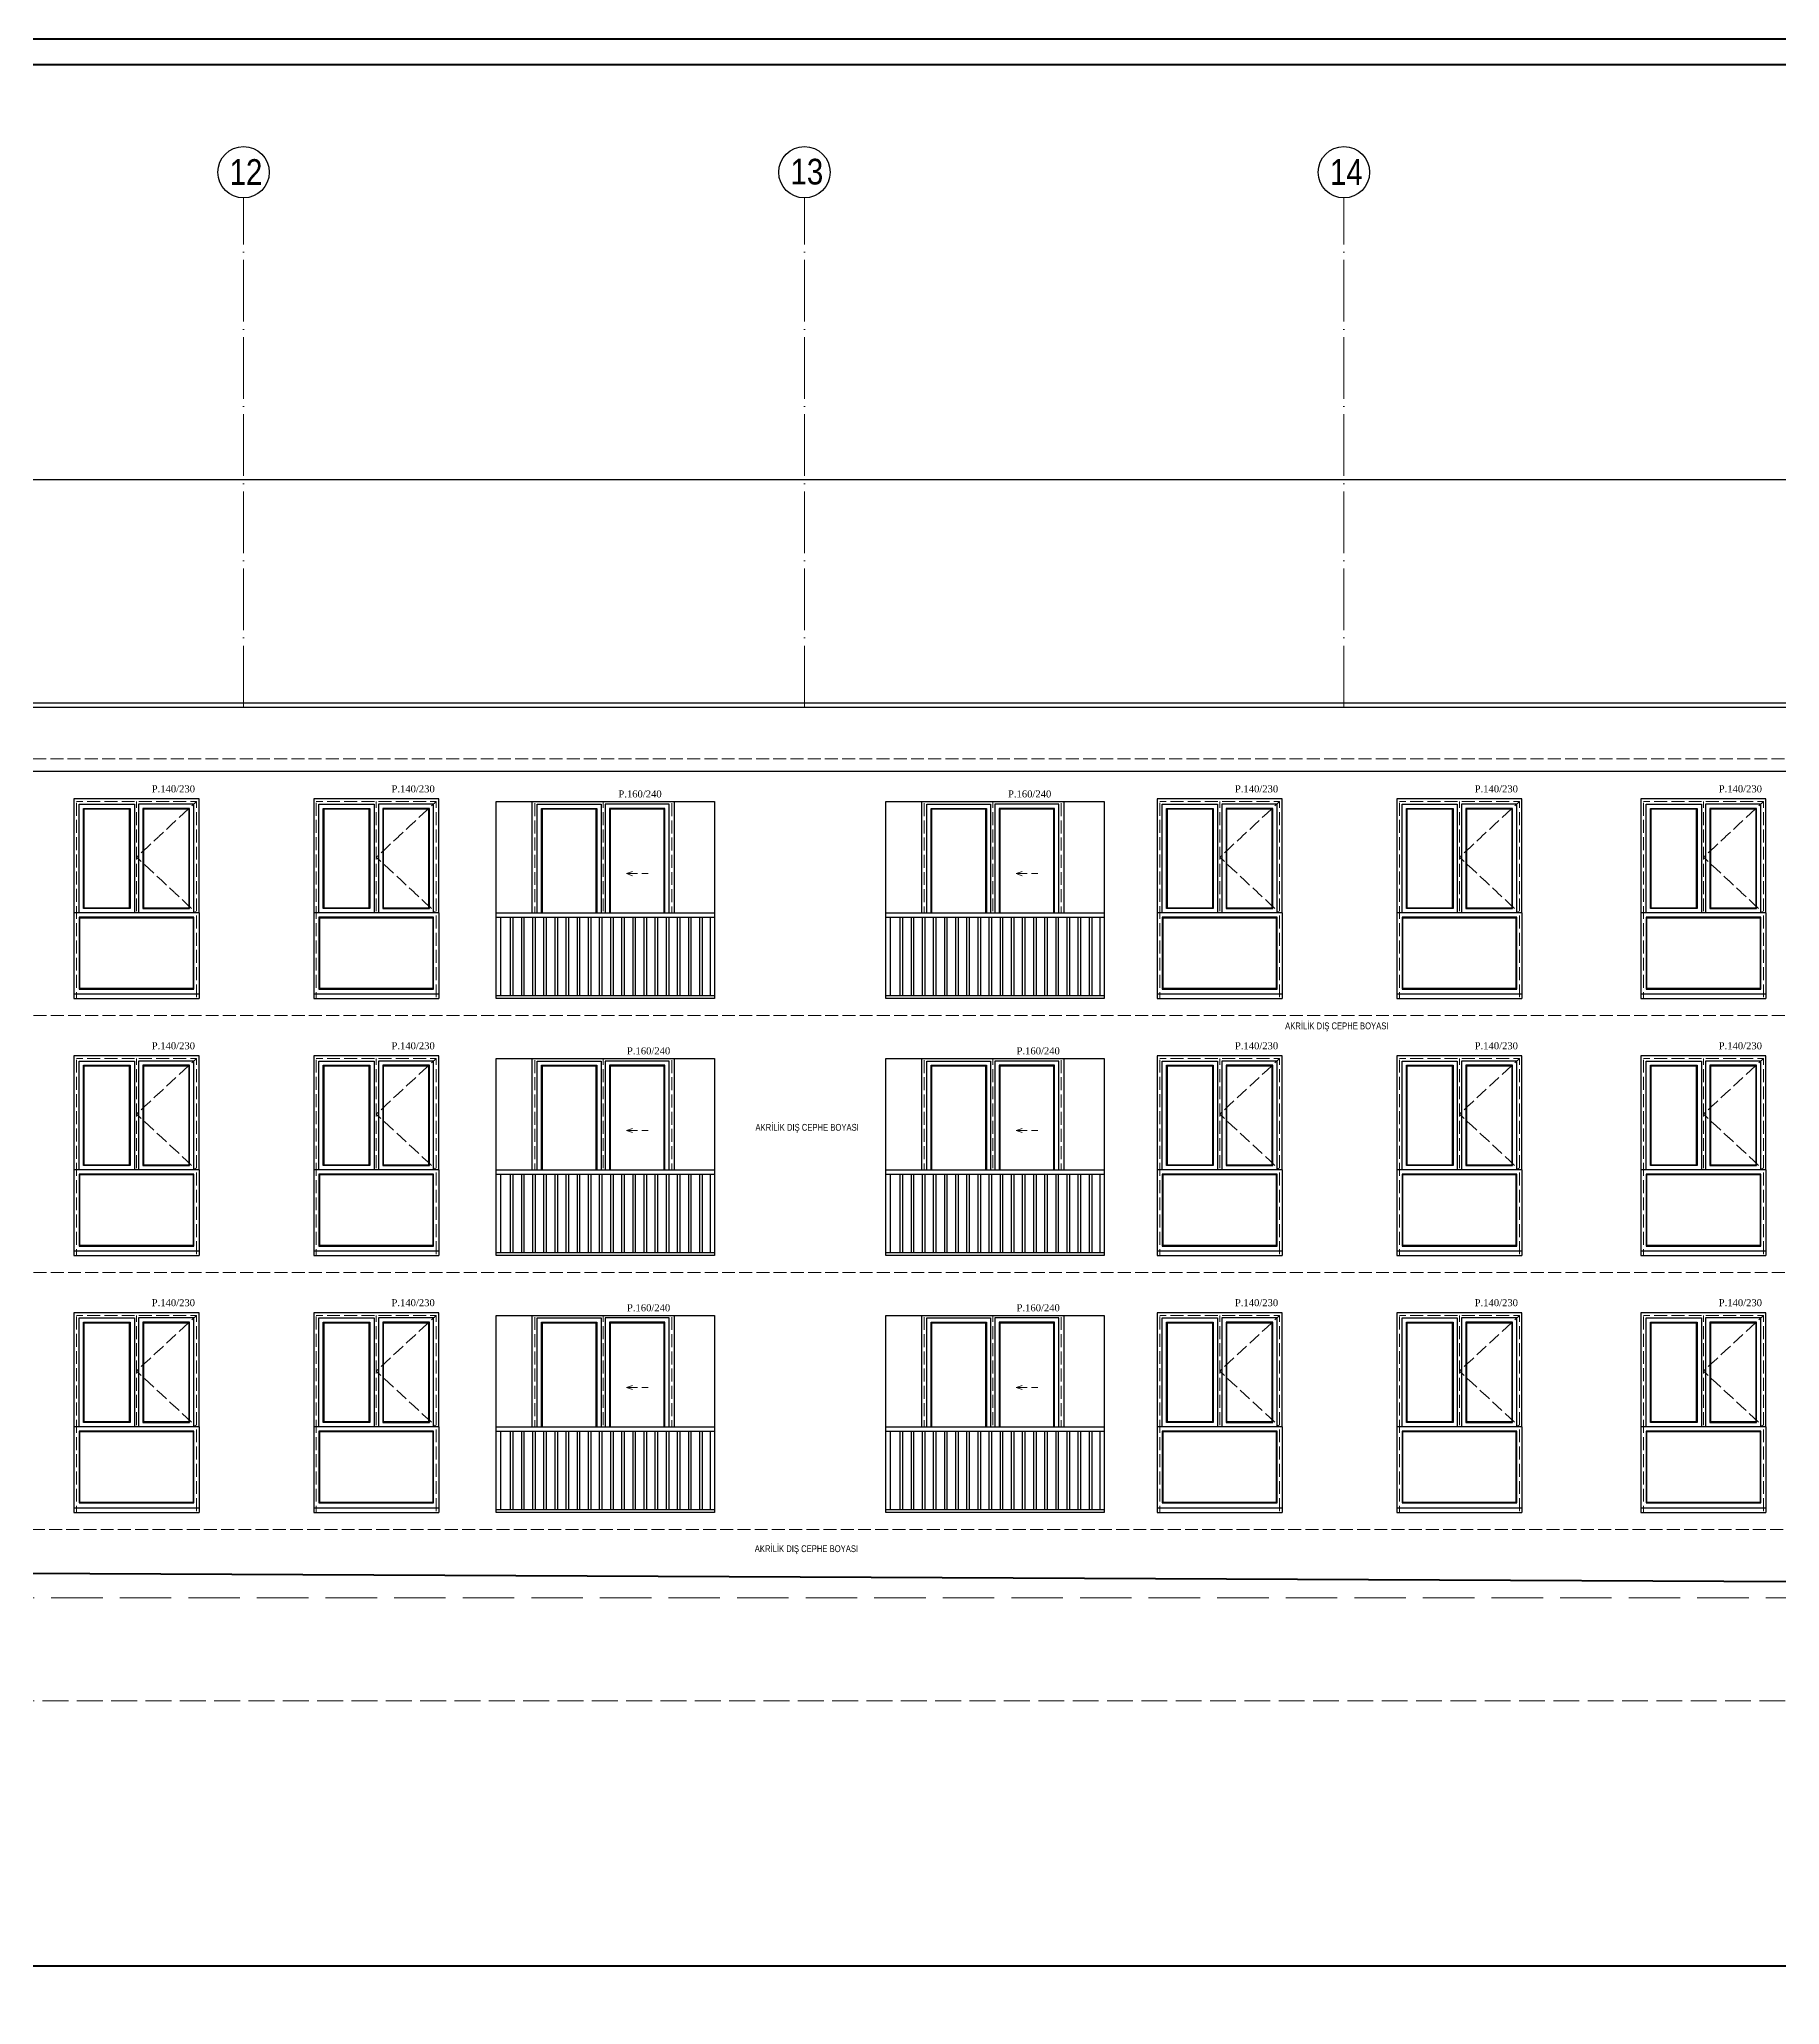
# Model space of a CAD drawing. Header units: millimetres. Extents: x 11587 to 81192, y -36083 to -25300.
# Drawn here: x 70847 to 72879, y -33878 to -31583 of the extents above; entities that cross this region are included whole.
import ezdxf

# ---------------------------------------------------------------- set-up
doc = ezdxf.new("R2010")
doc.units = ezdxf.units.MM
doc.linetypes.add('AKS', pattern=[30, 24, -3, 0, -3])
doc.linetypes.add('IZDUSUM1', pattern=[20, 7.5, -5, 7.5, 0])
for name, color, linetype, lineweight in [('rtm-aks balon', 20, 'Continuous', 25), ('rtm-aks balon yazı', 7, 'Continuous', 20), ('rtm-aks yeni', 7, 'AKS', 20), ('rtm-antet-02', 140, 'Continuous', 40), ('rtm-cephe-03', 241, 'Continuous', 30), ('rtm-cephe-04', 33, 'Continuous', 25), ('rtm-izdusum-üst ince', 8, 'IZDUSUM1', 5), ('rtm-izdusum-üst kalın', 211, 'IZDUSUM1', 15), ('rtm-kesit katmanı-05', 153, 'Continuous', 20), ('rtm-mhl-yazı-malzeme', 253, 'Continuous', 13), ('rtm-tas_betonarme', 50, 'Continuous', 40)]:
    doc.layers.add(name, color=color, linetype=linetype, lineweight=lineweight)
doc.styles.add('AKSYAZI', font='ARIALN.TTF')
doc.styles.get("Standard").update_dxf_attribs({"font": 'arial.ttf'})
doc.styles.add('VAZ-OLCU', font='times.ttf', dxfattribs={"height": 60})

msp = doc.modelspace()

# ---------------------------------------------------------------- linework, layer by layer
at = {"layer": 'rtm-aks balon'}
for centre in [(71085.29, -31738.07), (71740.29, -31738.07), (72370.29, -31738.07)]:
    msp.add_circle(centre, 30, dxfattribs=at)
at = {"layer": 'rtm-aks yeni', "ltscale": 3}
for p, q in [((71085.29, -32362.99), (71085.29, -31768.07)), ((71740.29, -32362.99), (71740.29, -31768.07)), ((72370.29, -32362.99), (72370.29, -31768.07))]:
    msp.add_line(p, q, dxfattribs=at)
at = {"layer": 'rtm-antet-02'}
for points in [[(68391.61, -31582.89), (68391.61, -36082.89), (81191.61, -36082.89), (81191.61, -31582.89), (68391.61, -31582.89)], [(81161.61, -33832.89), (68421.61, -33832.89)]]:
    msp.add_lwpolyline(points, dxfattribs=at)
msp.add_lwpolyline([(68421.61, -31612.89), (68421.61, -36052.89), (81161.61, -36052.89), (81161.61, -31612.89)], close=True, dxfattribs=at)
at = {"layer": 'rtm-cephe-03'}
for points in [[(68973.06, -32357.99), (69625.29, -32097.1), (75670.29, -32097.1)], [(76500.29, -32357.99), (68795.29, -32357.99)], [(76500.29, -32362.99), (68795.29, -32362.99)], [(76495.29, -32437.99), (68800.29, -32437.99)]]:
    msp.add_lwpolyline(points, dxfattribs=at)
for points in [[(71380.29, -32472.99), (71635.29, -32472.99), (71635.29, -32702.99), (71380.29, -32702.99)], [(71835.29, -32472.99), (72090.29, -32472.99), (72090.29, -32702.99), (71835.29, -32702.99)], [(71380.29, -32772.99), (71635.29, -32772.99), (71635.29, -33002.99), (71380.29, -33002.99)], [(71835.29, -32772.99), (72090.29, -32772.99), (72090.29, -33002.99), (71835.29, -33002.99)], [(71380.29, -33072.99), (71635.29, -33072.99), (71635.29, -33302.99), (71380.29, -33302.99)], [(71835.29, -33072.99), (72090.29, -33072.99), (72090.29, -33302.99), (71835.29, -33302.99)]]:
    msp.add_lwpolyline(points, close=True, dxfattribs=at)
at = {"layer": 'rtm-cephe-04'}
for p, q in [((71033.29, -32697.99), (70887.29, -32697.99)), ((70887.29, -32697.99), (70887.29, -32702.99)), ((70887.29, -32702.99), (71033.29, -32702.99)), ((71033.29, -32697.99), (71033.29, -32702.99)), ((71313.29, -32697.99), (71167.29, -32697.99)), ((71167.29, -32697.99), (71167.29, -32702.99)), ((71167.29, -32702.99), (71313.29, -32702.99)), ((71313.29, -32697.99), (71313.29, -32702.99)), ((72298.29, -32697.99), (72152.29, -32697.99)), ((72152.29, -32697.99), (72152.29, -32702.99)), ((72152.29, -32702.99), (72298.29, -32702.99)), ((72298.29, -32697.99), (72298.29, -32702.99)), ((72578.29, -32697.99), (72432.29, -32697.99)), ((72432.29, -32697.99), (72432.29, -32702.99)), ((72432.29, -32702.99), (72578.29, -32702.99)), ((72578.29, -32697.99), (72578.29, -32702.99)), ((72863.29, -32697.99), (72717.29, -32697.99)), ((72717.29, -32697.99), (72717.29, -32702.99)), ((72717.29, -32702.99), (72863.29, -32702.99)), ((72863.29, -32697.99), (72863.29, -32702.99)), ((71033.29, -32997.99), (70887.29, -32997.99)), ((70887.29, -32997.99), (70887.29, -33002.99)), ((71033.29, -32997.99), (71033.29, -33002.99)), ((71313.29, -32997.99), (71167.29, -32997.99)), ((71167.29, -32997.99), (71167.29, -33002.99)), ((71313.29, -32997.99), (71313.29, -33002.99)), ((72298.29, -32997.99), (72152.29, -32997.99)), ((72152.29, -32997.99), (72152.29, -33002.99)), ((72298.29, -32997.99), (72298.29, -33002.99)), ((72578.29, -32997.99), (72432.29, -32997.99)), ((72432.29, -32997.99), (72432.29, -33002.99)), ((72578.29, -32997.99), (72578.29, -33002.99)), ((72863.29, -32997.99), (72717.29, -32997.99)), ((72717.29, -32997.99), (72717.29, -33002.99)), ((72863.29, -32997.99), (72863.29, -33002.99)), ((70887.29, -33002.99), (71033.29, -33002.99)), ((71167.29, -33002.99), (71313.29, -33002.99)), ((72152.29, -33002.99), (72298.29, -33002.99)), ((72432.29, -33002.99), (72578.29, -33002.99)), ((72717.29, -33002.99), (72863.29, -33002.99)), ((71033.29, -33297.99), (70887.29, -33297.99)), ((70887.29, -33297.99), (70887.29, -33302.99)), ((71033.29, -33297.99), (71033.29, -33302.99)), ((71313.29, -33297.99), (71167.29, -33297.99)), ((71167.29, -33297.99), (71167.29, -33302.99)), ((71313.29, -33297.99), (71313.29, -33302.99)), ((72298.29, -33297.99), (72152.29, -33297.99)), ((72152.29, -33297.99), (72152.29, -33302.99)), ((72298.29, -33297.99), (72298.29, -33302.99)), ((72578.29, -33297.99), (72432.29, -33297.99)), ((72432.29, -33297.99), (72432.29, -33302.99)), ((72578.29, -33297.99), (72578.29, -33302.99)), ((72863.29, -33297.99), (72717.29, -33297.99)), ((72717.29, -33297.99), (72717.29, -33302.99)), ((72863.29, -33297.99), (72863.29, -33302.99)), ((70887.29, -33302.99), (71033.29, -33302.99)), ((71167.29, -33302.99), (71313.29, -33302.99)), ((72152.29, -33302.99), (72298.29, -33302.99)), ((72432.29, -33302.99), (72578.29, -33302.99)), ((72717.29, -33302.99), (72863.29, -33302.99))]:
    msp.add_line(p, q, dxfattribs=at)
for points in [[(71033.29, -32602.99), (71033.29, -32469.99), (70887.29, -32469.99), (70887.29, -32602.99)], [(71313.29, -32602.99), (71313.29, -32469.99), (71167.29, -32469.99), (71167.29, -32602.99)], [(71422.29, -32602.99), (71422.29, -32472.99)], [(71588.29, -32472.99), (71588.29, -32602.99)], [(71877.29, -32602.99), (71877.29, -32472.99)], [(72043.29, -32472.99), (72043.29, -32602.99)], [(72298.29, -32602.99), (72298.29, -32469.99), (72152.29, -32469.99), (72152.29, -32602.99)], [(72578.29, -32602.99), (72578.29, -32469.99), (72432.29, -32469.99), (72432.29, -32602.99)], [(72863.29, -32602.99), (72863.29, -32469.99), (72717.29, -32469.99), (72717.29, -32602.99)], [(70893.29, -32602.99), (70893.29, -32475.99), (70957.79, -32475.99), (70957.79, -32602.99)], [(71027.29, -32602.99), (71027.29, -32475.99), (70962.79, -32475.99), (70962.79, -32602.99)], [(71173.29, -32602.99), (71173.29, -32475.99), (71237.79, -32475.99), (71237.79, -32602.99)], [(71307.29, -32602.99), (71307.29, -32475.99), (71242.79, -32475.99), (71242.79, -32602.99)], [(71428.29, -32602.99), (71428.29, -32475.99), (71502.79, -32475.99), (71502.79, -32602.99)], [(71433.29, -32602.99), (71433.29, -32480.99), (71497.79, -32480.99), (71497.79, -32602.99)], [(71582.29, -32602.99), (71582.29, -32475.99), (71507.79, -32475.99), (71507.79, -32602.99)], [(71577.29, -32602.99), (71577.29, -32480.99), (71512.79, -32480.99), (71512.79, -32602.99)], [(71883.29, -32602.99), (71883.29, -32475.99), (71957.79, -32475.99), (71957.79, -32602.99)], [(71888.29, -32602.99), (71888.29, -32480.99), (71952.79, -32480.99), (71952.79, -32602.99)], [(72037.29, -32602.99), (72037.29, -32475.99), (71962.79, -32475.99), (71962.79, -32602.99)], [(72032.29, -32602.99), (72032.29, -32480.99), (71967.79, -32480.99), (71967.79, -32602.99)], [(72158.29, -32602.99), (72158.29, -32475.99), (72222.79, -32475.99), (72222.79, -32602.99)], [(72292.29, -32602.99), (72292.29, -32475.99), (72227.79, -32475.99), (72227.79, -32602.99)], [(72438.29, -32602.99), (72438.29, -32475.99), (72502.79, -32475.99), (72502.79, -32602.99)], [(72572.29, -32602.99), (72572.29, -32475.99), (72507.79, -32475.99), (72507.79, -32602.99)], [(72723.29, -32602.99), (72723.29, -32475.99), (72787.79, -32475.99), (72787.79, -32602.99)], [(72857.29, -32602.99), (72857.29, -32475.99), (72792.79, -32475.99), (72792.79, -32602.99)], [(70887.29, -32602.99), (70887.29, -32697.99)], [(71033.29, -32602.99), (70887.29, -32602.99)], [(71033.29, -32602.99), (71033.29, -32697.99)], [(71167.29, -32602.99), (71167.29, -32697.99)], [(71313.29, -32602.99), (71167.29, -32602.99)], [(71313.29, -32602.99), (71313.29, -32697.99)], [(71380.29, -32602.99), (71635.29, -32602.99)], [(71380.29, -32607.99), (71635.29, -32607.99)], [(71385.29, -32607.99), (71385.29, -32699.99)], [(71396.79, -32607.99), (71396.79, -32699.99)], [(71399.79, -32607.99), (71399.79, -32699.99)], [(71409.79, -32607.99), (71409.79, -32699.99)], [(71412.79, -32607.99), (71412.79, -32699.99)], [(71422.79, -32607.99), (71422.79, -32699.99)], [(71425.79, -32607.99), (71425.79, -32699.99)], [(71435.79, -32607.99), (71435.79, -32699.99)], [(71438.79, -32607.99), (71438.79, -32699.99)], [(71448.79, -32607.99), (71448.79, -32699.99)], [(71451.79, -32607.99), (71451.79, -32699.99)], [(71461.79, -32607.99), (71461.79, -32699.99)], [(71464.79, -32607.99), (71464.79, -32699.99)], [(71474.79, -32607.99), (71474.79, -32699.99)], [(71477.79, -32607.99), (71477.79, -32699.99)], [(71487.79, -32607.99), (71487.79, -32699.99)], [(71490.79, -32607.99), (71490.79, -32699.99)], [(71500.79, -32607.99), (71500.79, -32699.99)], [(71503.79, -32607.99), (71503.79, -32699.99)], [(71513.79, -32607.99), (71513.79, -32699.99)], [(71516.79, -32607.99), (71516.79, -32699.99)], [(71526.79, -32607.99), (71526.79, -32699.99)], [(71529.79, -32607.99), (71529.79, -32699.99)], [(71539.79, -32607.99), (71539.79, -32699.99)], [(71542.79, -32607.99), (71542.79, -32699.99)], [(71552.79, -32607.99), (71552.79, -32699.99)], [(71555.79, -32607.99), (71555.79, -32699.99)], [(71565.79, -32607.99), (71565.79, -32699.99)], [(71568.79, -32607.99), (71568.79, -32699.99)], [(71578.79, -32607.99), (71578.79, -32699.99)], [(71581.79, -32607.99), (71581.79, -32699.99)], [(71591.79, -32607.99), (71591.79, -32699.99)], [(71594.79, -32607.99), (71594.79, -32699.99)], [(71604.79, -32607.99), (71604.79, -32699.99)], [(71607.79, -32607.99), (71607.79, -32699.99)], [(71617.79, -32607.99), (71617.79, -32699.99)], [(71620.79, -32607.99), (71620.79, -32699.99)], [(71630.29, -32607.99), (71630.29, -32699.99)], [(71835.29, -32602.99), (72090.29, -32602.99)], [(71835.29, -32607.99), (72090.29, -32607.99)], [(71840.29, -32607.99), (71840.29, -32699.99)], [(71851.79, -32607.99), (71851.79, -32699.99)], [(71854.79, -32607.99), (71854.79, -32699.99)], [(71864.79, -32607.99), (71864.79, -32699.99)], [(71867.79, -32607.99), (71867.79, -32699.99)], [(71877.79, -32607.99), (71877.79, -32699.99)], [(71880.79, -32607.99), (71880.79, -32699.99)], [(71890.79, -32607.99), (71890.79, -32699.99)], [(71893.79, -32607.99), (71893.79, -32699.99)], [(71903.79, -32607.99), (71903.79, -32699.99)], [(71906.79, -32607.99), (71906.79, -32699.99)], [(71916.79, -32607.99), (71916.79, -32699.99)], [(71919.79, -32607.99), (71919.79, -32699.99)], [(71929.79, -32607.99), (71929.79, -32699.99)], [(71932.79, -32607.99), (71932.79, -32699.99)], [(71942.79, -32607.99), (71942.79, -32699.99)], [(71945.79, -32607.99), (71945.79, -32699.99)], [(71955.79, -32607.99), (71955.79, -32699.99)], [(71958.79, -32607.99), (71958.79, -32699.99)], [(71968.79, -32607.99), (71968.79, -32699.99)], [(71971.79, -32607.99), (71971.79, -32699.99)], [(71981.79, -32607.99), (71981.79, -32699.99)], [(71984.79, -32607.99), (71984.79, -32699.99)], [(71994.79, -32607.99), (71994.79, -32699.99)], [(71997.79, -32607.99), (71997.79, -32699.99)], [(72007.79, -32607.99), (72007.79, -32699.99)], [(72010.79, -32607.99), (72010.79, -32699.99)], [(72020.79, -32607.99), (72020.79, -32699.99)], [(72023.79, -32607.99), (72023.79, -32699.99)], [(72033.79, -32607.99), (72033.79, -32699.99)], [(72036.79, -32607.99), (72036.79, -32699.99)], [(72046.79, -32607.99), (72046.79, -32699.99)], [(72049.79, -32607.99), (72049.79, -32699.99)], [(72059.79, -32607.99), (72059.79, -32699.99)], [(72062.79, -32607.99), (72062.79, -32699.99)], [(72072.79, -32607.99), (72072.79, -32699.99)], [(72075.79, -32607.99), (72075.79, -32699.99)], [(72085.29, -32607.99), (72085.29, -32699.99)], [(72152.29, -32602.99), (72152.29, -32697.99)], [(72298.29, -32602.99), (72152.29, -32602.99)], [(72298.29, -32602.99), (72298.29, -32697.99)], [(72432.29, -32602.99), (72432.29, -32697.99)], [(72578.29, -32602.99), (72432.29, -32602.99)], [(72578.29, -32602.99), (72578.29, -32697.99)], [(72717.29, -32602.99), (72717.29, -32697.99)], [(72863.29, -32602.99), (72717.29, -32602.99)], [(72863.29, -32602.99), (72863.29, -32697.99)], [(71635.29, -32699.99), (71380.29, -32699.99)], [(72090.29, -32699.99), (71835.29, -32699.99)], [(71033.29, -32902.99), (71033.29, -32769.99), (70887.29, -32769.99), (70887.29, -32902.99)], [(71313.29, -32902.99), (71313.29, -32769.99), (71167.29, -32769.99), (71167.29, -32902.99)], [(72298.29, -32902.99), (72298.29, -32769.99), (72152.29, -32769.99), (72152.29, -32902.99)], [(72578.29, -32902.99), (72578.29, -32769.99), (72432.29, -32769.99), (72432.29, -32902.99)], [(72863.29, -32902.99), (72863.29, -32769.99), (72717.29, -32769.99), (72717.29, -32902.99)], [(70893.29, -32902.99), (70893.29, -32775.99), (70957.79, -32775.99), (70957.79, -32902.99)], [(71027.29, -32902.99), (71027.29, -32775.99), (70962.79, -32775.99), (70962.79, -32902.99)], [(71173.29, -32902.99), (71173.29, -32775.99), (71237.79, -32775.99), (71237.79, -32902.99)], [(71307.29, -32902.99), (71307.29, -32775.99), (71242.79, -32775.99), (71242.79, -32902.99)], [(71422.29, -32902.99), (71422.29, -32772.99)], [(71428.29, -32902.99), (71428.29, -32775.99), (71502.79, -32775.99), (71502.79, -32902.99)], [(71433.29, -32902.99), (71433.29, -32780.99), (71497.79, -32780.99), (71497.79, -32902.99)], [(71582.29, -32902.99), (71582.29, -32775.99), (71507.79, -32775.99), (71507.79, -32902.99)], [(71577.29, -32902.99), (71577.29, -32780.99), (71512.79, -32780.99), (71512.79, -32902.99)], [(71588.29, -32772.99), (71588.29, -32902.99)], [(71877.29, -32902.99), (71877.29, -32772.99)], [(71883.29, -32902.99), (71883.29, -32775.99), (71957.79, -32775.99), (71957.79, -32902.99)], [(71888.29, -32902.99), (71888.29, -32780.99), (71952.79, -32780.99), (71952.79, -32902.99)], [(72037.29, -32902.99), (72037.29, -32775.99), (71962.79, -32775.99), (71962.79, -32902.99)], [(72032.29, -32902.99), (72032.29, -32780.99), (71967.79, -32780.99), (71967.79, -32902.99)], [(72043.29, -32772.99), (72043.29, -32902.99)], [(72158.29, -32902.99), (72158.29, -32775.99), (72222.79, -32775.99), (72222.79, -32902.99)], [(72292.29, -32902.99), (72292.29, -32775.99), (72227.79, -32775.99), (72227.79, -32902.99)], [(72438.29, -32902.99), (72438.29, -32775.99), (72502.79, -32775.99), (72502.79, -32902.99)], [(72572.29, -32902.99), (72572.29, -32775.99), (72507.79, -32775.99), (72507.79, -32902.99)], [(72723.29, -32902.99), (72723.29, -32775.99), (72787.79, -32775.99), (72787.79, -32902.99)], [(72857.29, -32902.99), (72857.29, -32775.99), (72792.79, -32775.99), (72792.79, -32902.99)], [(70887.29, -32902.99), (70887.29, -32997.99)], [(71033.29, -32902.99), (70887.29, -32902.99)], [(71033.29, -32902.99), (71033.29, -32997.99)], [(71167.29, -32902.99), (71167.29, -32997.99)], [(71313.29, -32902.99), (71167.29, -32902.99)], [(71313.29, -32902.99), (71313.29, -32997.99)], [(71380.29, -32902.99), (71635.29, -32902.99)], [(71380.29, -32907.99), (71635.29, -32907.99)], [(71385.29, -32907.99), (71385.29, -32999.99)], [(71396.79, -32907.99), (71396.79, -32999.99)], [(71399.79, -32907.99), (71399.79, -32999.99)], [(71409.79, -32907.99), (71409.79, -32999.99)], [(71412.79, -32907.99), (71412.79, -32999.99)], [(71422.79, -32907.99), (71422.79, -32999.99)], [(71425.79, -32907.99), (71425.79, -32999.99)], [(71435.79, -32907.99), (71435.79, -32999.99)], [(71438.79, -32907.99), (71438.79, -32999.99)], [(71448.79, -32907.99), (71448.79, -32999.99)], [(71451.79, -32907.99), (71451.79, -32999.99)], [(71461.79, -32907.99), (71461.79, -32999.99)], [(71464.79, -32907.99), (71464.79, -32999.99)], [(71474.79, -32907.99), (71474.79, -32999.99)], [(71477.79, -32907.99), (71477.79, -32999.99)], [(71487.79, -32907.99), (71487.79, -32999.99)], [(71490.79, -32907.99), (71490.79, -32999.99)], [(71500.79, -32907.99), (71500.79, -32999.99)], [(71503.79, -32907.99), (71503.79, -32999.99)], [(71513.79, -32907.99), (71513.79, -32999.99)], [(71516.79, -32907.99), (71516.79, -32999.99)], [(71526.79, -32907.99), (71526.79, -32999.99)], [(71529.79, -32907.99), (71529.79, -32999.99)], [(71539.79, -32907.99), (71539.79, -32999.99)], [(71542.79, -32907.99), (71542.79, -32999.99)], [(71552.79, -32907.99), (71552.79, -32999.99)], [(71555.79, -32907.99), (71555.79, -32999.99)], [(71565.79, -32907.99), (71565.79, -32999.99)], [(71568.79, -32907.99), (71568.79, -32999.99)], [(71578.79, -32907.99), (71578.79, -32999.99)], [(71581.79, -32907.99), (71581.79, -32999.99)], [(71591.79, -32907.99), (71591.79, -32999.99)], [(71594.79, -32907.99), (71594.79, -32999.99)], [(71604.79, -32907.99), (71604.79, -32999.99)], [(71607.79, -32907.99), (71607.79, -32999.99)], [(71617.79, -32907.99), (71617.79, -32999.99)], [(71620.79, -32907.99), (71620.79, -32999.99)], [(71630.29, -32907.99), (71630.29, -32999.99)], [(71835.29, -32902.99), (72090.29, -32902.99)], [(71835.29, -32907.99), (72090.29, -32907.99)], [(71840.29, -32907.99), (71840.29, -32999.99)], [(71851.79, -32907.99), (71851.79, -32999.99)], [(71854.79, -32907.99), (71854.79, -32999.99)], [(71864.79, -32907.99), (71864.79, -32999.99)], [(71867.79, -32907.99), (71867.79, -32999.99)], [(71877.79, -32907.99), (71877.79, -32999.99)], [(71880.79, -32907.99), (71880.79, -32999.99)], [(71890.79, -32907.99), (71890.79, -32999.99)], [(71893.79, -32907.99), (71893.79, -32999.99)], [(71903.79, -32907.99), (71903.79, -32999.99)], [(71906.79, -32907.99), (71906.79, -32999.99)], [(71916.79, -32907.99), (71916.79, -32999.99)], [(71919.79, -32907.99), (71919.79, -32999.99)], [(71929.79, -32907.99), (71929.79, -32999.99)], [(71932.79, -32907.99), (71932.79, -32999.99)], [(71942.79, -32907.99), (71942.79, -32999.99)], [(71945.79, -32907.99), (71945.79, -32999.99)], [(71955.79, -32907.99), (71955.79, -32999.99)], [(71958.79, -32907.99), (71958.79, -32999.99)], [(71968.79, -32907.99), (71968.79, -32999.99)], [(71971.79, -32907.99), (71971.79, -32999.99)], [(71981.79, -32907.99), (71981.79, -32999.99)], [(71984.79, -32907.99), (71984.79, -32999.99)], [(71994.79, -32907.99), (71994.79, -32999.99)], [(71997.79, -32907.99), (71997.79, -32999.99)], [(72007.79, -32907.99), (72007.79, -32999.99)], [(72010.79, -32907.99), (72010.79, -32999.99)], [(72020.79, -32907.99), (72020.79, -32999.99)], [(72023.79, -32907.99), (72023.79, -32999.99)], [(72033.79, -32907.99), (72033.79, -32999.99)], [(72036.79, -32907.99), (72036.79, -32999.99)], [(72046.79, -32907.99), (72046.79, -32999.99)], [(72049.79, -32907.99), (72049.79, -32999.99)], [(72059.79, -32907.99), (72059.79, -32999.99)], [(72062.79, -32907.99), (72062.79, -32999.99)], [(72072.79, -32907.99), (72072.79, -32999.99)], [(72075.79, -32907.99), (72075.79, -32999.99)], [(72085.29, -32907.99), (72085.29, -32999.99)], [(72152.29, -32902.99), (72152.29, -32997.99)], [(72298.29, -32902.99), (72152.29, -32902.99)], [(72298.29, -32902.99), (72298.29, -32997.99)], [(72432.29, -32902.99), (72432.29, -32997.99)], [(72578.29, -32902.99), (72432.29, -32902.99)], [(72578.29, -32902.99), (72578.29, -32997.99)], [(72717.29, -32902.99), (72717.29, -32997.99)], [(72863.29, -32902.99), (72717.29, -32902.99)], [(72863.29, -32902.99), (72863.29, -32997.99)], [(71635.29, -32999.99), (71380.29, -32999.99)], [(72090.29, -32999.99), (71835.29, -32999.99)], [(71033.29, -33202.99), (71033.29, -33069.99), (70887.29, -33069.99), (70887.29, -33202.99)], [(71313.29, -33202.99), (71313.29, -33069.99), (71167.29, -33069.99), (71167.29, -33202.99)], [(72298.29, -33202.99), (72298.29, -33069.99), (72152.29, -33069.99), (72152.29, -33202.99)], [(72578.29, -33202.99), (72578.29, -33069.99), (72432.29, -33069.99), (72432.29, -33202.99)], [(72863.29, -33202.99), (72863.29, -33069.99), (72717.29, -33069.99), (72717.29, -33202.99)], [(70893.29, -33202.99), (70893.29, -33075.99), (70957.79, -33075.99), (70957.79, -33202.99)], [(71027.29, -33202.99), (71027.29, -33075.99), (70962.79, -33075.99), (70962.79, -33202.99)], [(71173.29, -33202.99), (71173.29, -33075.99), (71237.79, -33075.99), (71237.79, -33202.99)], [(71307.29, -33202.99), (71307.29, -33075.99), (71242.79, -33075.99), (71242.79, -33202.99)], [(71422.29, -33202.99), (71422.29, -33072.99)], [(71428.29, -33202.99), (71428.29, -33075.99), (71502.79, -33075.99), (71502.79, -33202.99)], [(71433.29, -33202.99), (71433.29, -33080.99), (71497.79, -33080.99), (71497.79, -33202.99)], [(71582.29, -33202.99), (71582.29, -33075.99), (71507.79, -33075.99), (71507.79, -33202.99)], [(71577.29, -33202.99), (71577.29, -33080.99), (71512.79, -33080.99), (71512.79, -33202.99)], [(71588.29, -33072.99), (71588.29, -33202.99)], [(71877.29, -33202.99), (71877.29, -33072.99)], [(71883.29, -33202.99), (71883.29, -33075.99), (71957.79, -33075.99), (71957.79, -33202.99)], [(71888.29, -33202.99), (71888.29, -33080.99), (71952.79, -33080.99), (71952.79, -33202.99)], [(72037.29, -33202.99), (72037.29, -33075.99), (71962.79, -33075.99), (71962.79, -33202.99)], [(72032.29, -33202.99), (72032.29, -33080.99), (71967.79, -33080.99), (71967.79, -33202.99)], [(72043.29, -33072.99), (72043.29, -33202.99)], [(72158.29, -33202.99), (72158.29, -33075.99), (72222.79, -33075.99), (72222.79, -33202.99)], [(72292.29, -33202.99), (72292.29, -33075.99), (72227.79, -33075.99), (72227.79, -33202.99)], [(72438.29, -33202.99), (72438.29, -33075.99), (72502.79, -33075.99), (72502.79, -33202.99)], [(72572.29, -33202.99), (72572.29, -33075.99), (72507.79, -33075.99), (72507.79, -33202.99)], [(72723.29, -33202.99), (72723.29, -33075.99), (72787.79, -33075.99), (72787.79, -33202.99)], [(72857.29, -33202.99), (72857.29, -33075.99), (72792.79, -33075.99), (72792.79, -33202.99)], [(70887.29, -33202.99), (70887.29, -33297.99)], [(71033.29, -33202.99), (70887.29, -33202.99)], [(71033.29, -33202.99), (71033.29, -33297.99)], [(71167.29, -33202.99), (71167.29, -33297.99)], [(71313.29, -33202.99), (71167.29, -33202.99)], [(71313.29, -33202.99), (71313.29, -33297.99)], [(71380.29, -33202.99), (71635.29, -33202.99)], [(71380.29, -33207.99), (71635.29, -33207.99)], [(71385.29, -33207.99), (71385.29, -33299.99)], [(71396.79, -33207.99), (71396.79, -33299.99)], [(71399.79, -33207.99), (71399.79, -33299.99)], [(71409.79, -33207.99), (71409.79, -33299.99)], [(71412.79, -33207.99), (71412.79, -33299.99)], [(71422.79, -33207.99), (71422.79, -33299.99)], [(71425.79, -33207.99), (71425.79, -33299.99)], [(71435.79, -33207.99), (71435.79, -33299.99)], [(71438.79, -33207.99), (71438.79, -33299.99)], [(71448.79, -33207.99), (71448.79, -33299.99)], [(71451.79, -33207.99), (71451.79, -33299.99)], [(71461.79, -33207.99), (71461.79, -33299.99)], [(71464.79, -33207.99), (71464.79, -33299.99)], [(71474.79, -33207.99), (71474.79, -33299.99)], [(71477.79, -33207.99), (71477.79, -33299.99)], [(71487.79, -33207.99), (71487.79, -33299.99)], [(71490.79, -33207.99), (71490.79, -33299.99)], [(71500.79, -33207.99), (71500.79, -33299.99)], [(71503.79, -33207.99), (71503.79, -33299.99)], [(71513.79, -33207.99), (71513.79, -33299.99)], [(71516.79, -33207.99), (71516.79, -33299.99)], [(71526.79, -33207.99), (71526.79, -33299.99)], [(71529.79, -33207.99), (71529.79, -33299.99)], [(71539.79, -33207.99), (71539.79, -33299.99)], [(71542.79, -33207.99), (71542.79, -33299.99)], [(71552.79, -33207.99), (71552.79, -33299.99)], [(71555.79, -33207.99), (71555.79, -33299.99)], [(71565.79, -33207.99), (71565.79, -33299.99)], [(71568.79, -33207.99), (71568.79, -33299.99)], [(71578.79, -33207.99), (71578.79, -33299.99)], [(71581.79, -33207.99), (71581.79, -33299.99)], [(71591.79, -33207.99), (71591.79, -33299.99)], [(71594.79, -33207.99), (71594.79, -33299.99)], [(71604.79, -33207.99), (71604.79, -33299.99)], [(71607.79, -33207.99), (71607.79, -33299.99)], [(71617.79, -33207.99), (71617.79, -33299.99)], [(71620.79, -33207.99), (71620.79, -33299.99)], [(71630.29, -33207.99), (71630.29, -33299.99)], [(71835.29, -33202.99), (72090.29, -33202.99)], [(71835.29, -33207.99), (72090.29, -33207.99)], [(71840.29, -33207.99), (71840.29, -33299.99)], [(71851.79, -33207.99), (71851.79, -33299.99)], [(71854.79, -33207.99), (71854.79, -33299.99)], [(71864.79, -33207.99), (71864.79, -33299.99)], [(71867.79, -33207.99), (71867.79, -33299.99)], [(71877.79, -33207.99), (71877.79, -33299.99)], [(71880.79, -33207.99), (71880.79, -33299.99)], [(71890.79, -33207.99), (71890.79, -33299.99)], [(71893.79, -33207.99), (71893.79, -33299.99)], [(71903.79, -33207.99), (71903.79, -33299.99)], [(71906.79, -33207.99), (71906.79, -33299.99)], [(71916.79, -33207.99), (71916.79, -33299.99)], [(71919.79, -33207.99), (71919.79, -33299.99)], [(71929.79, -33207.99), (71929.79, -33299.99)], [(71932.79, -33207.99), (71932.79, -33299.99)], [(71942.79, -33207.99), (71942.79, -33299.99)], [(71945.79, -33207.99), (71945.79, -33299.99)], [(71955.79, -33207.99), (71955.79, -33299.99)], [(71958.79, -33207.99), (71958.79, -33299.99)], [(71968.79, -33207.99), (71968.79, -33299.99)], [(71971.79, -33207.99), (71971.79, -33299.99)], [(71981.79, -33207.99), (71981.79, -33299.99)], [(71984.79, -33207.99), (71984.79, -33299.99)], [(71994.79, -33207.99), (71994.79, -33299.99)], [(71997.79, -33207.99), (71997.79, -33299.99)], [(72007.79, -33207.99), (72007.79, -33299.99)], [(72010.79, -33207.99), (72010.79, -33299.99)], [(72020.79, -33207.99), (72020.79, -33299.99)], [(72023.79, -33207.99), (72023.79, -33299.99)], [(72033.79, -33207.99), (72033.79, -33299.99)], [(72036.79, -33207.99), (72036.79, -33299.99)], [(72046.79, -33207.99), (72046.79, -33299.99)], [(72049.79, -33207.99), (72049.79, -33299.99)], [(72059.79, -33207.99), (72059.79, -33299.99)], [(72062.79, -33207.99), (72062.79, -33299.99)], [(72072.79, -33207.99), (72072.79, -33299.99)], [(72075.79, -33207.99), (72075.79, -33299.99)], [(72085.29, -33207.99), (72085.29, -33299.99)], [(72152.29, -33202.99), (72152.29, -33297.99)], [(72298.29, -33202.99), (72152.29, -33202.99)], [(72298.29, -33202.99), (72298.29, -33297.99)], [(72432.29, -33202.99), (72432.29, -33297.99)], [(72578.29, -33202.99), (72432.29, -33202.99)], [(72578.29, -33202.99), (72578.29, -33297.99)], [(72717.29, -33202.99), (72717.29, -33297.99)], [(72863.29, -33202.99), (72717.29, -33202.99)], [(72863.29, -33202.99), (72863.29, -33297.99)], [(71635.29, -33299.99), (71380.29, -33299.99)], [(72090.29, -33299.99), (71835.29, -33299.99)]]:
    msp.add_lwpolyline(points, dxfattribs=at)
for points in [[(70952.79, -32480.99), (70952.79, -32597.99), (70898.29, -32597.99), (70898.29, -32480.99)], [(70967.79, -32480.99), (70967.79, -32597.99), (71022.29, -32597.99), (71022.29, -32480.99)], [(71232.79, -32480.99), (71232.79, -32597.99), (71178.29, -32597.99), (71178.29, -32480.99)], [(71247.79, -32480.99), (71247.79, -32597.99), (71302.29, -32597.99), (71302.29, -32480.99)], [(72217.79, -32480.99), (72217.79, -32597.99), (72163.29, -32597.99), (72163.29, -32480.99)], [(72232.79, -32480.99), (72232.79, -32597.99), (72287.29, -32597.99), (72287.29, -32480.99)], [(72497.79, -32480.99), (72497.79, -32597.99), (72443.29, -32597.99), (72443.29, -32480.99)], [(72512.79, -32480.99), (72512.79, -32597.99), (72567.29, -32597.99), (72567.29, -32480.99)], [(72782.79, -32480.99), (72782.79, -32597.99), (72728.29, -32597.99), (72728.29, -32480.99)], [(72797.79, -32480.99), (72797.79, -32597.99), (72852.29, -32597.99), (72852.29, -32480.99)], [(70893.29, -32691.99), (71027.29, -32691.99), (71027.29, -32607.99), (70893.29, -32607.99)], [(71173.29, -32691.99), (71307.29, -32691.99), (71307.29, -32607.99), (71173.29, -32607.99)], [(72158.29, -32691.99), (72292.29, -32691.99), (72292.29, -32607.99), (72158.29, -32607.99)], [(72438.29, -32691.99), (72572.29, -32691.99), (72572.29, -32607.99), (72438.29, -32607.99)], [(72723.29, -32691.99), (72857.29, -32691.99), (72857.29, -32607.99), (72723.29, -32607.99)], [(70952.79, -32780.99), (70952.79, -32897.99), (70898.29, -32897.99), (70898.29, -32780.99)], [(70967.79, -32780.99), (70967.79, -32897.99), (71022.29, -32897.99), (71022.29, -32780.99)], [(71232.79, -32780.99), (71232.79, -32897.99), (71178.29, -32897.99), (71178.29, -32780.99)], [(71247.79, -32780.99), (71247.79, -32897.99), (71302.29, -32897.99), (71302.29, -32780.99)], [(72217.79, -32780.99), (72217.79, -32897.99), (72163.29, -32897.99), (72163.29, -32780.99)], [(72232.79, -32780.99), (72232.79, -32897.99), (72287.29, -32897.99), (72287.29, -32780.99)], [(72497.79, -32780.99), (72497.79, -32897.99), (72443.29, -32897.99), (72443.29, -32780.99)], [(72512.79, -32780.99), (72512.79, -32897.99), (72567.29, -32897.99), (72567.29, -32780.99)], [(72782.79, -32780.99), (72782.79, -32897.99), (72728.29, -32897.99), (72728.29, -32780.99)], [(72797.79, -32780.99), (72797.79, -32897.99), (72852.29, -32897.99), (72852.29, -32780.99)], [(70893.29, -32991.99), (71027.29, -32991.99), (71027.29, -32907.99), (70893.29, -32907.99)], [(71173.29, -32991.99), (71307.29, -32991.99), (71307.29, -32907.99), (71173.29, -32907.99)], [(72158.29, -32991.99), (72292.29, -32991.99), (72292.29, -32907.99), (72158.29, -32907.99)], [(72438.29, -32991.99), (72572.29, -32991.99), (72572.29, -32907.99), (72438.29, -32907.99)], [(72723.29, -32991.99), (72857.29, -32991.99), (72857.29, -32907.99), (72723.29, -32907.99)], [(70952.79, -33080.99), (70952.79, -33197.99), (70898.29, -33197.99), (70898.29, -33080.99)], [(70967.79, -33080.99), (70967.79, -33197.99), (71022.29, -33197.99), (71022.29, -33080.99)], [(71232.79, -33080.99), (71232.79, -33197.99), (71178.29, -33197.99), (71178.29, -33080.99)], [(71247.79, -33080.99), (71247.79, -33197.99), (71302.29, -33197.99), (71302.29, -33080.99)], [(72217.79, -33080.99), (72217.79, -33197.99), (72163.29, -33197.99), (72163.29, -33080.99)], [(72232.79, -33080.99), (72232.79, -33197.99), (72287.29, -33197.99), (72287.29, -33080.99)], [(72497.79, -33080.99), (72497.79, -33197.99), (72443.29, -33197.99), (72443.29, -33080.99)], [(72512.79, -33080.99), (72512.79, -33197.99), (72567.29, -33197.99), (72567.29, -33080.99)], [(72782.79, -33080.99), (72782.79, -33197.99), (72728.29, -33197.99), (72728.29, -33080.99)], [(72797.79, -33080.99), (72797.79, -33197.99), (72852.29, -33197.99), (72852.29, -33080.99)], [(70893.29, -33291.99), (71027.29, -33291.99), (71027.29, -33207.99), (70893.29, -33207.99)], [(71173.29, -33291.99), (71307.29, -33291.99), (71307.29, -33207.99), (71173.29, -33207.99)], [(72158.29, -33291.99), (72292.29, -33291.99), (72292.29, -33207.99), (72158.29, -33207.99)], [(72438.29, -33291.99), (72572.29, -33291.99), (72572.29, -33207.99), (72438.29, -33207.99)], [(72723.29, -33291.99), (72857.29, -33291.99), (72857.29, -33207.99), (72723.29, -33207.99)]]:
    msp.add_lwpolyline(points, close=True, dxfattribs=at)
at = {"layer": 'rtm-izdusum-üst ince'}
for p, q in [((70890.29, -32702.99), (70890.29, -32472.99)), ((70890.29, -32472.99), (71030.29, -32472.99)), ((71030.29, -32472.99), (71030.29, -32702.99)), ((71170.29, -32702.99), (71170.29, -32472.99)), ((71170.29, -32472.99), (71310.29, -32472.99)), ((71310.29, -32472.99), (71310.29, -32702.99)), ((71425.29, -32602.99), (71425.29, -32472.99)), ((71585.29, -32602.99), (71585.29, -32472.99)), ((71880.29, -32602.99), (71880.29, -32472.99)), ((72040.29, -32602.99), (72040.29, -32472.99)), ((72155.29, -32702.99), (72155.29, -32472.99)), ((72155.29, -32472.99), (72295.29, -32472.99)), ((72295.29, -32472.99), (72295.29, -32702.99)), ((72435.29, -32702.99), (72435.29, -32472.99)), ((72435.29, -32472.99), (72575.29, -32472.99)), ((72575.29, -32472.99), (72575.29, -32702.99)), ((72720.29, -32702.99), (72720.29, -32472.99)), ((72720.29, -32472.99), (72860.29, -32472.99)), ((72860.29, -32472.99), (72860.29, -32702.99)), ((70890.29, -33002.99), (70890.29, -32772.99)), ((70890.29, -32772.99), (71030.29, -32772.99)), ((71030.29, -32772.99), (71030.29, -33002.99)), ((71170.29, -33002.99), (71170.29, -32772.99)), ((71170.29, -32772.99), (71310.29, -32772.99)), ((71310.29, -32772.99), (71310.29, -33002.99)), ((71425.29, -32902.99), (71425.29, -32772.99)), ((71585.29, -32902.99), (71585.29, -32772.99)), ((71880.29, -32902.99), (71880.29, -32772.99)), ((72040.29, -32902.99), (72040.29, -32772.99)), ((72155.29, -33002.99), (72155.29, -32772.99)), ((72155.29, -32772.99), (72295.29, -32772.99)), ((72295.29, -32772.99), (72295.29, -33002.99)), ((72435.29, -33002.99), (72435.29, -32772.99)), ((72435.29, -32772.99), (72575.29, -32772.99)), ((72575.29, -32772.99), (72575.29, -33002.99)), ((72720.29, -33002.99), (72720.29, -32772.99)), ((72720.29, -32772.99), (72860.29, -32772.99)), ((72860.29, -32772.99), (72860.29, -33002.99)), ((70890.29, -33302.99), (70890.29, -33072.99)), ((70890.29, -33072.99), (71030.29, -33072.99)), ((71030.29, -33072.99), (71030.29, -33302.99)), ((71170.29, -33302.99), (71170.29, -33072.99)), ((71170.29, -33072.99), (71310.29, -33072.99)), ((71310.29, -33072.99), (71310.29, -33302.99)), ((71425.29, -33202.99), (71425.29, -33072.99)), ((71585.29, -33202.99), (71585.29, -33072.99)), ((71880.29, -33202.99), (71880.29, -33072.99)), ((72040.29, -33202.99), (72040.29, -33072.99)), ((72155.29, -33302.99), (72155.29, -33072.99)), ((72155.29, -33072.99), (72295.29, -33072.99)), ((72295.29, -33072.99), (72295.29, -33302.99)), ((72435.29, -33302.99), (72435.29, -33072.99)), ((72435.29, -33072.99), (72575.29, -33072.99)), ((72575.29, -33072.99), (72575.29, -33302.99)), ((72720.29, -33302.99), (72720.29, -33072.99)), ((72720.29, -33072.99), (72860.29, -33072.99)), ((72860.29, -33072.99), (72860.29, -33302.99))]:
    msp.add_line(p, q, dxfattribs=at)
for points in [[(76495.29, -32422.99), (68800.29, -32422.99)], [(71030.29, -32472.99), (70960.29, -32537.99), (71030.29, -32602.99)], [(70960.29, -32472.99), (70960.29, -32602.99)], [(71310.29, -32472.99), (71240.29, -32537.99), (71310.29, -32602.99)], [(71240.29, -32472.99), (71240.29, -32602.99)], [(71505.29, -32472.99), (71505.29, -32602.99)], [(71960.29, -32472.99), (71960.29, -32602.99)], [(72295.29, -32472.99), (72225.29, -32537.99), (72295.29, -32602.99)], [(72225.29, -32472.99), (72225.29, -32602.99)], [(72575.29, -32472.99), (72505.29, -32537.99), (72575.29, -32602.99)], [(72505.29, -32472.99), (72505.29, -32602.99)], [(72860.29, -32472.99), (72790.29, -32537.99), (72860.29, -32602.99)], [(72790.29, -32472.99), (72790.29, -32602.99)], [(71532.57, -32557.17), (71542.99, -32553.56)], [(71557.9, -32557.17), (71532.57, -32557.17)], [(71532.57, -32557.17), (71542.99, -32560.77)], [(71987.57, -32557.17), (71997.99, -32553.56)], [(72012.9, -32557.17), (71987.57, -32557.17)], [(71987.57, -32557.17), (71997.99, -32560.77)], [(76415.29, -32722.99), (68880.29, -32722.99)], [(71030.29, -32772.99), (70960.29, -32837.99), (71030.29, -32902.99)], [(70960.29, -32772.99), (70960.29, -32902.99)], [(71310.29, -32772.99), (71240.29, -32837.99), (71310.29, -32902.99)], [(71240.29, -32772.99), (71240.29, -32902.99)], [(71505.29, -32772.99), (71505.29, -32902.99)], [(71960.29, -32772.99), (71960.29, -32902.99)], [(72295.29, -32772.99), (72225.29, -32837.99), (72295.29, -32902.99)], [(72225.29, -32772.99), (72225.29, -32902.99)], [(72575.29, -32772.99), (72505.29, -32837.99), (72575.29, -32902.99)], [(72505.29, -32772.99), (72505.29, -32902.99)], [(72860.29, -32772.99), (72790.29, -32837.99), (72860.29, -32902.99)], [(72790.29, -32772.99), (72790.29, -32902.99)], [(71532.57, -32857.17), (71542.99, -32853.56)], [(71557.9, -32857.17), (71532.57, -32857.17)], [(71532.57, -32857.17), (71542.99, -32860.77)], [(71987.57, -32857.17), (71997.99, -32853.56)], [(72012.9, -32857.17), (71987.57, -32857.17)], [(71987.57, -32857.17), (71997.99, -32860.77)], [(76415.29, -33022.99), (68880.29, -33022.99)], [(71030.29, -33072.99), (70960.29, -33137.99), (71030.29, -33202.99)], [(70960.29, -33072.99), (70960.29, -33202.99)], [(71310.29, -33072.99), (71240.29, -33137.99), (71310.29, -33202.99)], [(71240.29, -33072.99), (71240.29, -33202.99)], [(71505.29, -33072.99), (71505.29, -33202.99)], [(71960.29, -33072.99), (71960.29, -33202.99)], [(72295.29, -33072.99), (72225.29, -33137.99), (72295.29, -33202.99)], [(72225.29, -33072.99), (72225.29, -33202.99)], [(72575.29, -33072.99), (72505.29, -33137.99), (72575.29, -33202.99)], [(72505.29, -33072.99), (72505.29, -33202.99)], [(72860.29, -33072.99), (72790.29, -33137.99), (72860.29, -33202.99)], [(72790.29, -33072.99), (72790.29, -33202.99)], [(71532.57, -33157.17), (71542.99, -33153.56)], [(71557.9, -33157.17), (71532.57, -33157.17)], [(71532.57, -33157.17), (71542.99, -33160.77)], [(71987.57, -33157.17), (71997.99, -33153.56)], [(72012.9, -33157.17), (71987.57, -33157.17)], [(71987.57, -33157.17), (71997.99, -33160.77)], [(74805.29, -33322.99), (70490.29, -33322.99)]]:
    msp.add_lwpolyline(points, dxfattribs=at)
at = {"layer": 'rtm-izdusum-üst ince', "ltscale": 2}
msp.add_lwpolyline([(74755.29, -33392.76), (74755.29, -33522.99), (68880.29, -33522.99), (68880.29, -33372.99)], dxfattribs=at)
at = {"layer": 'rtm-izdusum-üst kalın', "ltscale": 4}
msp.add_lwpolyline([(68880.29, -33372.99), (70490.29, -33402.99), (74755.29, -33402.99), (76415.29, -33452.99), (76698.91, -33452.99)], dxfattribs=at)
at = {"layer": 'rtm-kesit katmanı-05'}
for points in [[(70951.79, -32481.99), (70951.79, -32596.99), (70899.29, -32596.99), (70899.29, -32481.99)], [(70968.79, -32481.99), (70968.79, -32596.99), (71021.29, -32596.99), (71021.29, -32481.99)], [(71231.79, -32481.99), (71231.79, -32596.99), (71179.29, -32596.99), (71179.29, -32481.99)], [(71248.79, -32481.99), (71248.79, -32596.99), (71301.29, -32596.99), (71301.29, -32481.99)], [(72216.79, -32481.99), (72216.79, -32596.99), (72164.29, -32596.99), (72164.29, -32481.99)], [(72233.79, -32481.99), (72233.79, -32596.99), (72286.29, -32596.99), (72286.29, -32481.99)], [(72496.79, -32481.99), (72496.79, -32596.99), (72444.29, -32596.99), (72444.29, -32481.99)], [(72513.79, -32481.99), (72513.79, -32596.99), (72566.29, -32596.99), (72566.29, -32481.99)], [(72781.79, -32481.99), (72781.79, -32596.99), (72729.29, -32596.99), (72729.29, -32481.99)], [(72798.79, -32481.99), (72798.79, -32596.99), (72851.29, -32596.99), (72851.29, -32481.99)], [(70894.29, -32690.99), (71026.29, -32690.99), (71026.29, -32608.99), (70894.29, -32608.99)], [(71174.29, -32690.99), (71306.29, -32690.99), (71306.29, -32608.99), (71174.29, -32608.99)], [(72159.29, -32690.99), (72291.29, -32690.99), (72291.29, -32608.99), (72159.29, -32608.99)], [(72439.29, -32690.99), (72571.29, -32690.99), (72571.29, -32608.99), (72439.29, -32608.99)], [(72724.29, -32690.99), (72856.29, -32690.99), (72856.29, -32608.99), (72724.29, -32608.99)], [(70951.79, -32781.99), (70951.79, -32896.99), (70899.29, -32896.99), (70899.29, -32781.99)], [(70968.79, -32781.99), (70968.79, -32896.99), (71021.29, -32896.99), (71021.29, -32781.99)], [(71231.79, -32781.99), (71231.79, -32896.99), (71179.29, -32896.99), (71179.29, -32781.99)], [(71248.79, -32781.99), (71248.79, -32896.99), (71301.29, -32896.99), (71301.29, -32781.99)], [(72216.79, -32781.99), (72216.79, -32896.99), (72164.29, -32896.99), (72164.29, -32781.99)], [(72233.79, -32781.99), (72233.79, -32896.99), (72286.29, -32896.99), (72286.29, -32781.99)], [(72496.79, -32781.99), (72496.79, -32896.99), (72444.29, -32896.99), (72444.29, -32781.99)], [(72513.79, -32781.99), (72513.79, -32896.99), (72566.29, -32896.99), (72566.29, -32781.99)], [(72781.79, -32781.99), (72781.79, -32896.99), (72729.29, -32896.99), (72729.29, -32781.99)], [(72798.79, -32781.99), (72798.79, -32896.99), (72851.29, -32896.99), (72851.29, -32781.99)], [(70894.29, -32990.99), (71026.29, -32990.99), (71026.29, -32908.99), (70894.29, -32908.99)], [(71174.29, -32990.99), (71306.29, -32990.99), (71306.29, -32908.99), (71174.29, -32908.99)], [(72159.29, -32990.99), (72291.29, -32990.99), (72291.29, -32908.99), (72159.29, -32908.99)], [(72439.29, -32990.99), (72571.29, -32990.99), (72571.29, -32908.99), (72439.29, -32908.99)], [(72724.29, -32990.99), (72856.29, -32990.99), (72856.29, -32908.99), (72724.29, -32908.99)], [(70951.79, -33081.99), (70951.79, -33196.99), (70899.29, -33196.99), (70899.29, -33081.99)], [(70968.79, -33081.99), (70968.79, -33196.99), (71021.29, -33196.99), (71021.29, -33081.99)], [(71231.79, -33081.99), (71231.79, -33196.99), (71179.29, -33196.99), (71179.29, -33081.99)], [(71248.79, -33081.99), (71248.79, -33196.99), (71301.29, -33196.99), (71301.29, -33081.99)], [(72216.79, -33081.99), (72216.79, -33196.99), (72164.29, -33196.99), (72164.29, -33081.99)], [(72233.79, -33081.99), (72233.79, -33196.99), (72286.29, -33196.99), (72286.29, -33081.99)], [(72496.79, -33081.99), (72496.79, -33196.99), (72444.29, -33196.99), (72444.29, -33081.99)], [(72513.79, -33081.99), (72513.79, -33196.99), (72566.29, -33196.99), (72566.29, -33081.99)], [(72781.79, -33081.99), (72781.79, -33196.99), (72729.29, -33196.99), (72729.29, -33081.99)], [(72798.79, -33081.99), (72798.79, -33196.99), (72851.29, -33196.99), (72851.29, -33081.99)], [(70894.29, -33290.99), (71026.29, -33290.99), (71026.29, -33208.99), (70894.29, -33208.99)], [(71174.29, -33290.99), (71306.29, -33290.99), (71306.29, -33208.99), (71174.29, -33208.99)], [(72159.29, -33290.99), (72291.29, -33290.99), (72291.29, -33208.99), (72159.29, -33208.99)], [(72439.29, -33290.99), (72571.29, -33290.99), (72571.29, -33208.99), (72439.29, -33208.99)], [(72724.29, -33290.99), (72856.29, -33290.99), (72856.29, -33208.99), (72724.29, -33208.99)]]:
    msp.add_lwpolyline(points, close=True, dxfattribs=at)
for points in [[(71434.29, -32602.99), (71434.29, -32481.99), (71496.79, -32481.99), (71496.79, -32602.99)], [(71576.29, -32602.99), (71576.29, -32481.99), (71513.79, -32481.99), (71513.79, -32602.99)], [(71889.29, -32602.99), (71889.29, -32481.99), (71951.79, -32481.99), (71951.79, -32602.99)], [(72031.29, -32602.99), (72031.29, -32481.99), (71968.79, -32481.99), (71968.79, -32602.99)], [(71434.29, -32902.99), (71434.29, -32781.99), (71496.79, -32781.99), (71496.79, -32902.99)], [(71576.29, -32902.99), (71576.29, -32781.99), (71513.79, -32781.99), (71513.79, -32902.99)], [(71889.29, -32902.99), (71889.29, -32781.99), (71951.79, -32781.99), (71951.79, -32902.99)], [(72031.29, -32902.99), (72031.29, -32781.99), (71968.79, -32781.99), (71968.79, -32902.99)], [(71434.29, -33202.99), (71434.29, -33081.99), (71496.79, -33081.99), (71496.79, -33202.99)], [(71576.29, -33202.99), (71576.29, -33081.99), (71513.79, -33081.99), (71513.79, -33202.99)], [(71889.29, -33202.99), (71889.29, -33081.99), (71951.79, -33081.99), (71951.79, -33202.99)], [(72031.29, -33202.99), (72031.29, -33081.99), (71968.79, -33081.99), (71968.79, -33202.99)]]:
    msp.add_lwpolyline(points, dxfattribs=at)
at = {"layer": 'rtm-tas_betonarme'}
msp.add_lwpolyline([(76415.29, -33442.99), (75040.29, -33392.99), (74805.29, -33392.99), (70490.29, -33372.99), (68525.41, -33372.99)], dxfattribs=at)

# ---------------------------------------------------------------- texts
at = {"layer": 'rtm-aks balon yazı', "char_height": 30, "width": 27.7214, "attachment_point": 7, "style": 'AKSYAZI'}
for s, insert in [('12', (71069.06, -31752.84)), ('13', (71724.06, -31752.84)), ('14', (72354.06, -31752.84))]:
    msp.add_mtext(s, dxfattribs=dict(at, insert=insert))
at = {"layer": 'rtm-mhl-yazı-malzeme', "style": 'VAZ-OLCU'}
for s, p in [('P.140/230', (70978.07, -32462.22)), ('P.140/230', (71258.07, -32462.22)), ('P.160/240', (71523.07, -32468.16)), ('P.160/240', (71978.07, -32468.16)), ('P.140/230', (72243.07, -32462.22)), ('P.140/230', (72523.07, -32462.22)), ('P.140/230', (72808.07, -32462.22)), ('P.140/230', (70978.07, -32762.22)), ('P.140/230', (71258.07, -32762.22)), ('P.160/240', (71533.07, -32768.16)), ('P.160/240', (71988.07, -32768.16)), ('P.140/230', (72243.07, -32762.22)), ('P.140/230', (72523.07, -32762.22)), ('P.140/230', (72808.07, -32762.22)), ('P.140/230', (70978.07, -33062.22)), ('P.140/230', (71258.07, -33062.22)), ('P.160/240', (71533.07, -33068.16)), ('P.160/240', (71988.07, -33068.16)), ('P.140/230', (72243.07, -33062.22)), ('P.140/230', (72523.07, -33062.22)), ('P.140/230', (72808.07, -33062.22))]:
    msp.add_text(s, height=8.192, rotation=359.9602, dxfattribs=at).set_placement(p)
at = {"layer": 'rtm-mhl-yazı-malzeme', "width": 0.8}
for p in [(72301.71, -32738.91), (71683.11, -32857.38), (71682.3, -33349.42)]:
    msp.add_text('AKRİLİK DIŞ CEPHE BOYASI', height=8, dxfattribs=at).set_placement(p)

doc.saveas('drawing.dxf')
